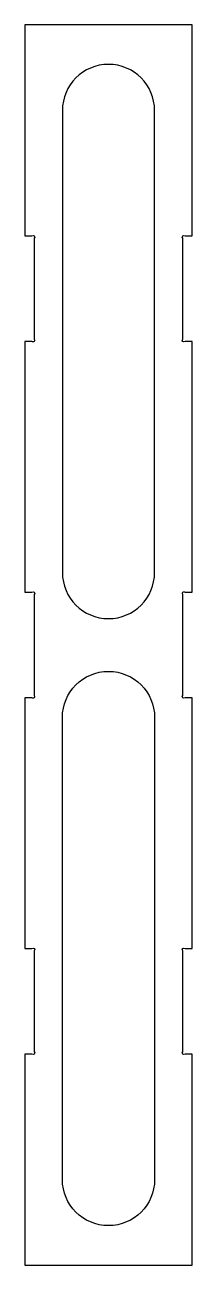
# Model space of a CAD drawing. Header units: inches. Extents: x -27.4 to -14.6, y 0 to 94.
import ezdxf

# ---------------------------------------------------------------- set-up
doc = ezdxf.new("R2010")
doc.units = ezdxf.units.IN
doc.layers.get('0').update_dxf_attribs({"linetype": 'CONTINUOUS'})

msp = doc.modelspace()

# ---------------------------------------------------------------- linework, layer by layer
for points in [[(-15.183, 70, -1), (-15.36, 70.177), (-15.36, 77.823, -1), (-15.183, 78), (-14.64, 78), (-14.64, 94), (-27.36, 94), (-27.36, 78), (-26.817, 78, -1), (-26.64, 77.823), (-26.64, 70.177, -1), (-26.817, 70), (-27.36, 70), (-27.36, 51), (-26.817, 51, -1), (-26.64, 50.823), (-26.64, 43.177, -1), (-26.817, 43), (-27.36, 43), (-27.36, 24), (-26.817, 24, -1), (-26.64, 23.823), (-26.64, 16.177, -1), (-26.817, 16), (-27.36, 16), (-27.36, 0), (-14.64, 0), (-14.64, 16), (-15.183, 16, -1), (-15.36, 16.177), (-15.36, 23.823, -1), (-15.183, 24), (-14.64, 24), (-14.64, 43), (-15.183, 43, -1), (-15.36, 43.177), (-15.36, 50.823, -1), (-15.183, 51), (-14.64, 51), (-14.64, 70)], [(-24.5, 87.5), (-24.5, 52.5, 1), (-17.5, 52.5), (-17.5, 87.5, 1)], [(-17.5, 6.5, -1), (-24.5, 6.5), (-24.5, 41.5, -1), (-17.5, 41.5)]]:
    msp.add_lwpolyline(points, format="xyb", close=True)

doc.saveas('drawing.dxf')
